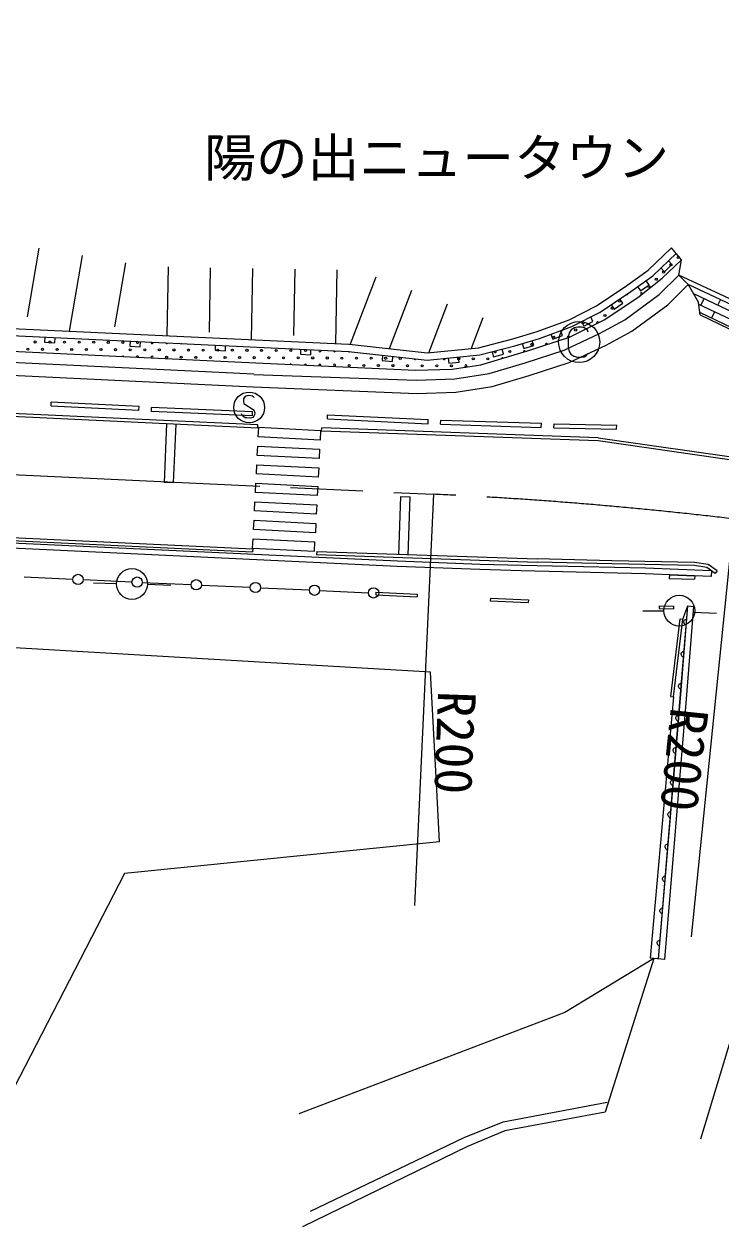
# Model space of a CAD drawing. Units: millimetres, scale not verified. Extents: x 40000 to 680000, y 20000 to 380000.
# Drawn here: x 419857 to 453598, y 260822 to 319052 of the extents above; entities that cross this region are included whole.
import ezdxf
from ezdxf.enums import TextEntityAlignment as Align

# ---------------------------------------------------------------- set-up
doc = ezdxf.new("R2010")
doc.units = ezdxf.units.MM
doc.header["$LTSCALE"] = 1000
doc.linetypes.add('CHAIN', pattern=[18.5, 12, -1.5, 3.5, -1.5])
for name, color, linetype, lineweight in [('M-BGD', 7, 'Continuous', 25), ('M-BMK', 2, 'CHAIN', 13), ('M-BMK-HTXT', 7, 'Continuous', 13), ('M-STR-STRC', 7, 'Continuous', 25)]:
    doc.layers.add(name, color=color, linetype=linetype, lineweight=lineweight)
doc.styles.add('ＭＳ ゴシック', font='')
doc.styles.get('ＭＳ ゴシック').set_extended_font_data('MS Gothic')

msp = doc.modelspace()

# ---------------------------------------------------------------- linework, layer by layer
at = {"layer": 'M-BGD'}
for p, q in [((420581, 308206), (420013, 304883)), ((450071, 307141), (451212, 308220)), ((451681, 307643), (451212, 308220)), ((422672, 307848), (422047, 304190)), ((424764, 307491), (424235, 304399)), ((450294, 306871), (451452, 307966)), ((450758, 306758), (451681, 307643)), ((451227, 307408), (451055, 307590)), ((451565, 306902), (451681, 307643)), ((426831, 307294), (426773, 303968)), ((428874, 307258), (428819, 304133)), ((430917, 307223), (430856, 303777)), ((432960, 307187), (432903, 303976)), ((435002, 307151), (434940, 303585)), ((449034, 306389), (450071, 307141)), ((450614, 305954), (451565, 306902)), ((450692, 307246), (450864, 307065)), ((450864, 307065), (451227, 307408)), ((463120, 301494), (451565, 306902)), ((452017, 306448), (451565, 306902)), ((436887, 306804), (435646, 303549)), ((447577, 305405), (449034, 306389)), ((449239, 306106), (450294, 306871)), ((449565, 306342), (449711, 306139)), ((449569, 305809), (450758, 306758)), ((449711, 306139), (450116, 306433)), ((450116, 306433), (449969, 306635)), ((451031, 305466), (452017, 306448)), ((452017, 306448), (452518, 305571)), ((463074, 301249), (452017, 306448)), ((377761, 305915), (435561, 303206)), ((377777, 306264), (435577, 303555)), ((438613, 306146), (437542, 303336)), ((447754, 305102), (449239, 306106)), ((447945, 304726), (449569, 305809)), ((448844, 305537), (448704, 305744)), ((448938, 304732), (450614, 305954)), ((463082, 300866), (452282, 305985)), ((452764, 305752), (452617, 305443)), ((453574, 305716), (453439, 305434)), ((440340, 305488), (439438, 303123)), ((446243, 304740), (447577, 305405)), ((448289, 305464), (448429, 305257)), ((448429, 305257), (448844, 305537)), ((449283, 304191), (451031, 305466)), ((452591, 304981), (452518, 305571)), ((463089, 300482), (452529, 305484)), ((381327, 305010), (431076, 302658)), ((442066, 304830), (441500, 303344)), ((444707, 304163), (446243, 304740)), ((446271, 303900), (447945, 304726)), ((446383, 304419), (447754, 305102)), ((446844, 304649), (446956, 304425)), ((446956, 304425), (447403, 304648)), ((447403, 304648), (447292, 304872)), ((447725, 304065), (448938, 304732)), ((452591, 304981), (463088, 299914)), ((463096, 300095), (452605, 305067)), ((453292, 305124), (453147, 304808)), ((381011, 304517), (430986, 302127)), ((443521, 303809), (444707, 304163)), ((444819, 303831), (446383, 304419)), ((445367, 304037), (445455, 303803)), ((445455, 303803), (445923, 303979)), ((445923, 303979), (445835, 304213)), ((446012, 303268), (447725, 304065)), ((448034, 303504), (449283, 304191)), ((380981, 303878), (430955, 301488)), ((420861, 303895), (420849, 303645)), ((420849, 303645), (421349, 303622)), ((421349, 303622), (421360, 303871)), ((424990, 303701), (424978, 303452)), ((424978, 303452), (425477, 303428)), ((425477, 303428), (425489, 303678)), ((429118, 303508), (429106, 303258)), ((429606, 303235), (429618, 303484)), ((435600, 303554), (439375, 303131)), ((439375, 303131), (441860, 303381)), ((441860, 303381), (443521, 303809)), ((441922, 303035), (443621, 303473)), ((443621, 303473), (444819, 303831)), ((443980, 303581), (444052, 303341)), ((444052, 303341), (444531, 303484)), ((444236, 303229), (446271, 303900)), ((444531, 303484), (444459, 303723)), ((446248, 302672), (448034, 303504)), ((429106, 303258), (429606, 303235)), ((433247, 303314), (433235, 303065)), ((433235, 303065), (433734, 303041)), ((433734, 303041), (433746, 303291)), ((435561, 303206), (439373, 302779)), ((437219, 303020), (437191, 302772)), ((437688, 302716), (437715, 302964)), ((439373, 302779), (441922, 303035)), ((440399, 302882), (440424, 302633)), ((440921, 302683), (440896, 302932)), ((441974, 302559), (444236, 303229)), ((442529, 303192), (442592, 302950)), ((442592, 302950), (443076, 303075)), ((443076, 303075), (443013, 303317)), ((444115, 302646), (446012, 303268)), ((431076, 302658), (438815, 302301)), ((437191, 302772), (437688, 302716)), ((438815, 302301), (440590, 302351)), ((440424, 302633), (440921, 302683)), ((440590, 302351), (441974, 302559)), ((442380, 302140), (444115, 302646)), ((444315, 302037), (446248, 302672)), ((431168, 299493), (379487, 301936)), ((431173, 299643), (379494, 302086)), ((430979, 302087), (438856, 301812)), ((438856, 301812), (440708, 301872)), ((440708, 301872), (442380, 302140)), ((442521, 301514), (444315, 302037)), ((430715, 301064), (430617, 301041)), ((430832, 301060), (430715, 301064)), ((430910, 301042), (430832, 301060)), ((430955, 301488), (438876, 301172)), ((438876, 301172), (440769, 301233)), ((440769, 301233), (442521, 301514)), ((421163, 300548), (421173, 300748)), ((425413, 300339), (421163, 300548)), ((425423, 300538), (421173, 300748)), ((425413, 300339), (425423, 300538)), ((426026, 300295), (426035, 300494)), ((430922, 300285), (426035, 300494)), ((430481, 300907), (430474, 300821)), ((430474, 300821), (430476, 300764)), ((430476, 300764), (430503, 300688)), ((430533, 300988), (430481, 300907)), ((430503, 300688), (430554, 300645)), ((430617, 301041), (430533, 300988)), ((430554, 300645), (430955, 300395)), ((430965, 301014), (430910, 301042)), ((431005, 300967), (430965, 301014)), ((430914, 300085), (426026, 300295)), ((430438, 300090), (430388, 300178)), ((430496, 300032), (430438, 300090)), ((430566, 299996), (430496, 300032)), ((430640, 299982), (430566, 299996)), ((430813, 299976), (430640, 299982)), ((430930, 300006), (430813, 299976)), ((430914, 300085), (430922, 300285)), ((430985, 300071), (430930, 300006)), ((430955, 300395), (430997, 300326)), ((431013, 300142), (430985, 300071)), ((430997, 300326), (431024, 300231)), ((431024, 300231), (431013, 300142)), ((434545, 299938), (434554, 300137)), ((434545, 299938), (439415, 299705)), ((434554, 300137), (439424, 299905)), ((439415, 299705), (439424, 299905)), ((426761, 299701), (426636, 296866)), ((427203, 299680), (427078, 296847)), ((431168, 299493), (431173, 299643)), ((431197, 299068), (431220, 299516)), ((434214, 299364), (431220, 299516)), ((434214, 299364), (434191, 298915)), ((434266, 299351), (434271, 299501)), ((447651, 298875), (434266, 299351)), ((447652, 299026), (434271, 299501)), ((440028, 299682), (440035, 299882)), ((440028, 299682), (444900, 299527)), ((440035, 299882), (444906, 299727)), ((444900, 299527), (444906, 299727)), ((445513, 299506), (445517, 299706)), ((445513, 299506), (448548, 299436)), ((445517, 299706), (448553, 299636)), ((448548, 299436), (448553, 299636)), ((434191, 298915), (431197, 299068)), ((462070, 296805), (447651, 298875)), ((447652, 299026), (462064, 296954)), ((431151, 298171), (431174, 298619)), ((434145, 298018), (431151, 298171)), ((431174, 298619), (434168, 298467)), ((434168, 298467), (434145, 298018)), ((431105, 297274), (431128, 297722)), ((431128, 297722), (434122, 297570)), ((434122, 297570), (434099, 297121)), ((434099, 297121), (431105, 297274)), ((437922, 292795), (355971, 296666)), ((437933, 293045), (355981, 296916)), ((427078, 296847), (426636, 296866)), ((431059, 296377), (431082, 296825)), ((431082, 296825), (434076, 296673)), ((434076, 296673), (434054, 296224)), ((431014, 295480), (431037, 295928)), ((431037, 295928), (434031, 295776)), ((434054, 296224), (431059, 296377)), ((438007, 293361), (438101, 296178)), ((438101, 296178), (438545, 296164)), ((438450, 293343), (438545, 296164)), ((439686, 296291), (438760, 276379)), ((395897, 295310), (430926, 293651)), ((434008, 295327), (431014, 295480)), ((434031, 295776), (434008, 295327)), ((395890, 295160), (430919, 293501)), ((430968, 294583), (430991, 295031)), ((430991, 295031), (433985, 294879)), ((433985, 294879), (433962, 294430)), ((430922, 293686), (430945, 294134)), ((430945, 294134), (433939, 293982)), ((433962, 294430), (430968, 294583)), ((430926, 293651), (430919, 293501)), ((430922, 293686), (433916, 293533)), ((433916, 293533), (433939, 293982)), ((434027, 293519), (434021, 293369)), ((434027, 293519), (444701, 293159)), ((434021, 293369), (444697, 293009)), ((441938, 292893), (437933, 293045)), ((448315, 292915), (444697, 293009)), ((448319, 293065), (444701, 293159)), ((452311, 292839), (448315, 292915)), ((452324, 292989), (448319, 293065)), ((452974, 292885), (452324, 292989)), ((441929, 292643), (437922, 292795)), ((443925, 292577), (441929, 292643)), ((443935, 292845), (441938, 292893)), ((449936, 292439), (443925, 292577)), ((449943, 292707), (443935, 292845)), ((453131, 292313), (449936, 292439)), ((453142, 292582), (449943, 292707)), ((451105, 292393), (451099, 292218)), ((451105, 292387), (452327, 292345)), ((452916, 292743), (452311, 292839)), ((452327, 292345), (452322, 292175)), ((453321, 292454), (452916, 292743)), ((453408, 292576), (452974, 292885)), ((453142, 292582), (453131, 292313)), ((453408, 292576), (453321, 292454)), ((419858, 292288), (422221, 292180)), ((422720, 292157), (425083, 292049)), ((424326, 291960), (423218, 291990)), ((425582, 292026), (427945, 291918)), ((425838, 291942), (426971, 291891)), ((428444, 291896), (430807, 291788)), ((431306, 291765), (433669, 291657)), ((451099, 292218), (452322, 292175)), ((434169, 291634), (436531, 291526)), ((436894, 291543), (436888, 291414)), ((436888, 291414), (438884, 291321)), ((436894, 291543), (438890, 291451)), ((438890, 291451), (438884, 291321)), ((442436, 291264), (442430, 291135)), ((442436, 291264), (444277, 291175)), ((444277, 291175), (444270, 291045)), ((442430, 291135), (444270, 291045)), ((450834, 290631), (449820, 290631)), ((450576, 273791), (451994, 290886)), ((450606, 290895), (450603, 290766)), ((450603, 290766), (451299, 290745)), ((450606, 290895), (451303, 290875)), ((451303, 290875), (451299, 290745)), ((451635, 286411), (451994, 290886)), ((451755, 290250), (451994, 290886)), ((451934, 286387), (452293, 290862)), ((451994, 290886), (452293, 290862)), ((452246, 290581), (453386, 290536)), ((451174, 286504), (451626, 290265)), ((451303, 286489), (451755, 290250)), ((451626, 290265), (451755, 290250)), ((439537, 287676), (417063, 288991)), ((439843, 281989), (439537, 287676)), ((451174, 286504), (451303, 286489)), ((451303, 286489), (450164, 273827)), ((450576, 273791), (451635, 286411)), ((450874, 273766), (451934, 286386)), ((439979, 279463), (439843, 281989)), ((439979, 279463), (424726, 277924)), ((424726, 277924), (416293, 261625)), ((450356, 273809), (446032, 271204)), ((450356, 273809), (447993, 266377)), ((450874, 273766), (450164, 273827)), ((452617, 265081), (455140, 273420)), ((446032, 271204), (433168, 266294)), ((443054, 265908), (448095, 266862)), ((447993, 266377), (443139, 265467)), ((441166, 265154), (443054, 265908)), ((433718, 261580), (441166, 265154)), ((443139, 265467), (441320, 264711)), ((441320, 264711), (433335, 260822))]:
    msp.add_line(p, q, dxfattribs=at)
for points in [[(451917, 289960), (451884, 289975), (451856, 289995), (451825, 290026), (451810, 290061), (451803, 290097), (451807, 290143), (451820, 290177), (451841, 290209), (451876, 290235), (451907, 290250), (451942, 290259)], [(451788, 288406), (451755, 288421), (451727, 288441), (451697, 288472), (451681, 288506), (451674, 288542), (451678, 288589), (451691, 288623), (451712, 288654), (451747, 288681), (451778, 288696), (451813, 288705)], [(451659, 286852), (451626, 286866), (451598, 286887), (451568, 286918), (451552, 286952), (451545, 286988), (451549, 287035), (451562, 287069), (451583, 287100), (451618, 287127), (451649, 287142), (451684, 287151)], [(451530, 285297), (451497, 285312), (451469, 285333), (451439, 285364), (451423, 285398), (451416, 285434), (451420, 285480), (451433, 285515), (451454, 285546), (451489, 285573), (451520, 285588), (451555, 285596)], [(451401, 283743), (451368, 283758), (451340, 283778), (451310, 283810), (451295, 283844), (451287, 283880), (451291, 283926), (451304, 283961), (451325, 283992), (451360, 284018), (451391, 284034), (451426, 284042)], [(451272, 282189), (451239, 282204), (451211, 282224), (451181, 282255), (451166, 282290), (451158, 282326), (451162, 282372), (451175, 282406), (451196, 282438), (451231, 282464), (451262, 282480), (451297, 282488)], [(451143, 280635), (451110, 280650), (451082, 280670), (451052, 280701), (451037, 280736), (451029, 280772), (451033, 280818), (451046, 280852), (451067, 280884), (451102, 280910), (451133, 280926), (451168, 280934)], [(451014, 279081), (450981, 279096), (450953, 279116), (450923, 279147), (450908, 279182), (450900, 279218), (450904, 279264), (450917, 279298), (450938, 279330), (450973, 279356), (451004, 279372), (451039, 279380)], [(450886, 277527), (450852, 277542), (450824, 277562), (450794, 277593), (450779, 277627), (450771, 277663), (450775, 277710), (450788, 277744), (450809, 277775), (450844, 277802), (450875, 277817), (450910, 277826)], [(450757, 275973), (450723, 275987), (450696, 276008), (450665, 276039), (450650, 276073), (450642, 276109), (450646, 276156), (450659, 276190), (450680, 276221), (450715, 276248), (450746, 276263), (450781, 276272)], [(450628, 274418), (450594, 274433), (450567, 274454), (450536, 274485), (450521, 274519), (450513, 274555), (450517, 274602), (450531, 274636), (450551, 274667), (450586, 274694), (450617, 274709), (450652, 274717)]]:
    msp.add_lwpolyline(points, dxfattribs=at)
for centre, radius in [((451532, 307753), 49.8), ((450822, 307049), 49.8), ((451177, 307401), 49.8), ((450111, 306346), 49.8), ((450467, 306697), 49.8), ((448338, 305293), 49.8), ((448694, 305645), 49.8), ((446921, 304593), 49.8), ((447983, 304942), 49.8), ((446565, 304241), 49.8), ((420399, 303662), 49.8), ((421107, 303658), 49.8), ((421814, 303655), 49.8), ((422521, 303652), 49.8), ((423228, 303648), 49.8), ((423935, 303645), 49.8), ((424642, 303641), 49.8), ((444441, 303545), 49.8), ((445503, 303893), 49.8), ((420044, 303310), 49.8), ((420751, 303307), 49.8), ((421458, 303303), 49.8), ((422165, 303300), 49.8), ((422873, 303296), 49.8), ((423580, 303293), 49.8), ((424287, 303289), 49.8), ((424994, 303286), 49.8), ((425701, 303283), 49.8), ((426408, 303279), 49.8), ((426760, 302924), 49.8), ((427115, 303276), 49.8), ((427467, 302920), 49.8), ((427822, 303272), 49.8), ((428174, 302917), 49.8), ((428529, 303269), 49.8), ((428881, 302913), 49.8), ((429236, 303265), 49.8), ((429588, 302910), 49.8), ((429944, 303262), 49.8), ((430295, 302907), 49.8), ((430651, 303258), 49.8), ((431002, 302903), 49.8), ((431358, 303255), 49.8), ((431710, 302900), 49.8), ((432065, 303251), 49.8), ((432417, 302896), 49.8), ((432772, 303248), 49.8), ((433124, 302893), 49.8), ((433479, 303245), 49.8), ((433831, 302889), 49.8), ((434538, 302886), 49.8), ((435245, 302882), 49.8), ((435952, 302879), 49.8), ((436659, 302876), 49.8), ((437366, 302872), 49.8), ((438073, 302869), 49.8), ((440902, 302855), 49.8), ((441609, 302851), 49.8), ((442316, 302848), 49.8), ((443378, 303196), 49.8), ((435597, 302527), 49.8), ((436304, 302524), 49.8), ((437011, 302520), 49.8), ((437718, 302517), 49.8), ((438425, 302513), 49.8), ((439132, 302510), 49.8), ((439839, 302506), 49.8), ((440547, 302503), 49.8), ((430755, 300492), 746), ((422470, 292168), 249), ((425081, 291948), 746), ((425332, 292038), 249), ((428195, 291907), 249), ((431057, 291776), 249), ((433919, 291645), 249), ((436781, 291515), 249), ((451582, 290654), 746)]:
    msp.add_circle(centre, radius, dxfattribs=at)
for centre, start, end in [((449049, 305997), 233.37903, 14.7211), ((449756, 305994), 4.99316, 252.23914), ((449401, 305642), 100.56207, 146.83954), ((447628, 304590), 4.75308, 227.76454), ((445858, 304245), 226.74951, 354.46368), ((425349, 303638), 107.78247, 66.85104), ((426056, 303634), 157.3949, 17.23865), ((426763, 303631), 192.11426, 342.51923), ((427470, 303627), 235.69708, 298.93646), ((443734, 303548), 248.79187, 324.40518), ((445148, 303541), 5.41544, 211.09273), ((446210, 303890), 7.67676, 208.83141), ((424639, 302934), 32.37848, 142.20828), ((425346, 302931), 355.73785, 178.84891), ((426053, 302927), 318.31079, 216.27596), ((434186, 303241), 141.48236, 33.15115), ((434893, 303238), 177.92975, 356.70377), ((435600, 303234), 214.67822, 312.66885), ((438781, 302865), 197.37183, 329.83807), ((440195, 302858), 182.33441, 9.15958), ((442671, 303200), 160.49707, 48.44012), ((443023, 302844), 45.6911, 167.28915), ((444085, 303193), 6.97751, 206.00275), ((432768, 302541), 49.47241, 125.23715), ((433476, 302537), 9.04105, 165.66849), ((434183, 302534), 334.76273, 199.94682), ((434890, 302531), 281.21399, 253.49561), ((441254, 302500), 293.93469, 263.14679)]:
    msp.add_arc(centre, 49.8, start, end, dxfattribs=at)
at = {"layer": 'M-BMK'}
msp.add_line((271439, 304112), (439686, 296291), dxfattribs=at)
msp.add_arc((430538, 96500), 200000, 83.20221, 87.37836, dxfattribs=at)
at = {"layer": 'M-BMK-HTXT'}
msp.add_line((456648, 319052), (452154, 274873), dxfattribs=at)
at = {"layer": 'M-STR-STRC'}
for p, q in [((446248, 304102), (446208, 303902)), ((446343, 304242), (446248, 304102)), ((446503, 304352), (446343, 304242)), ((446658, 304382), (446503, 304352)), ((446853, 304382), (446658, 304382)), ((446968, 304352), (446853, 304382)), ((447063, 304297), (446968, 304352)), ((447133, 304227), (447063, 304297)), ((447173, 304132), (447133, 304227)), ((446208, 303902), (446208, 303412)), ((446208, 303412), (446248, 303202)), ((446248, 303202), (446323, 303077)), ((446323, 303077), (446468, 302972)), ((446468, 302972), (446648, 302932)), ((446648, 302932), (446838, 302932)), ((446838, 302932), (446983, 302947)), ((446983, 302947), (447058, 302992)), ((447058, 302992), (447128, 303057)), ((447128, 303057), (447158, 303127))]:
    msp.add_line(p, q, dxfattribs=at)
msp.add_circle((446733, 303657), 995, dxfattribs=at)

# ---------------------------------------------------------------- texts
at = {"layer": 'M-BGD', "style": 'ＭＳ ゴシック'}
msp.add_text('陽の出ニュータウン', height=1833, dxfattribs=at).set_placement((428584, 311119), align=Align.BOTTOM_LEFT)
for rotation, p in [(268, (439354, 286809)), (264.1, (450629, 286074))]:
    msp.add_text('R200', height=1833, rotation=rotation, dxfattribs=at).set_placement(p, align=Align.BOTTOM_LEFT)

doc.saveas('drawing.dxf')
